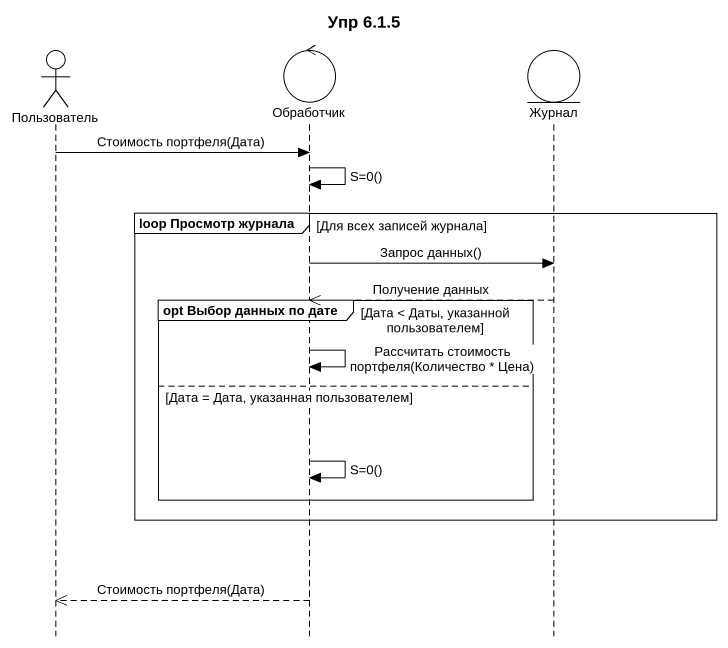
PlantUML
@startuml
title Упр 6.1.5
hide footbox
actor Пользователь
control Обработчик
entity Журнал

Пользователь -> Обработчик : Стоимость портфеля(Дата)
Обработчик -> Обработчик : S=0()
group loop Просмотр журнала [Для всех записей журнала]
  Обработчик -> Журнал : Запрос данных()
  group opt Выбор данных по дате [Дата < Даты, указанной пользователем]
    Журнал -->> Обработчик : Получение данных
    Обработчик -> Обработчик : Рассчитать стоимость портфеля(Количество * Цена)
  else Дата = Дата, указанная пользователем
    Обработчик -> Обработчик : S=0()
  end
end
Обработчик -->> Пользователь : Стоимость портфеля(Дата)
@enduml
